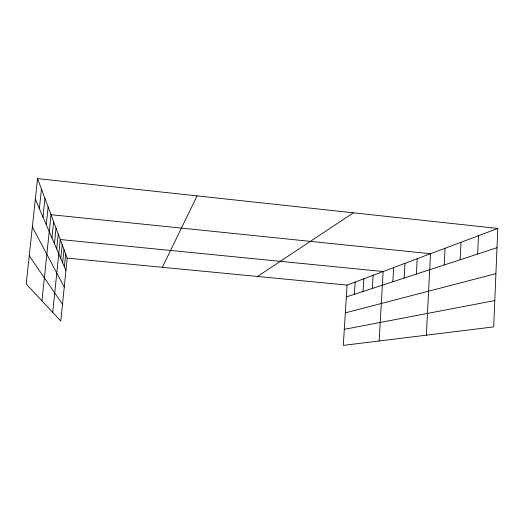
<?xml version="1.0" encoding="UTF-8"?>
<svg xmlns="http://www.w3.org/2000/svg" width="524" height="524" viewBox="0 0 524 524"><rect width="100%" height="100%" fill="white"/><g stroke="black" fill="none" stroke-linecap="round" stroke-linejoin="round"><path stroke-width="0.79" d="M497.8 228.444L493.693 326.897L343.299 345.388L347.071 285.089L497.8 228.444L37.545 178.612L26.2 284.041L60.791 320.983L67.216 258.136L37.545 178.612M477.646 254.048L478.458 235.708M460.138 259.766L460.956 242.285M444.228 264.967L445.046 248.265M426.359 335.177L430.518 253.727L51.005 214.696L41.946 300.855M416.384 274.059L417.196 258.732M404.135 278.061L404.941 263.343M392.83 281.755L393.629 267.594M379.147 340.98L383.149 271.53L60.273 239.527L52.734 312.376M372.361 288.442L373.134 275.297M354.407 294.311L355.161 282.05M363.066 291.482L363.833 278.788M60.791 258.483L62.212 244.721M62.638 262.786L64 249.522M64.354 266.781L65.67 253.983M51.941 237.889L53.631 221.724M54.417 243.653L56.035 228.163M56.697 248.952L58.236 234.071M42.988 217.067L44.959 198.491M46.263 224.685L48.129 206.987M39.366 208.631L41.455 189.085M162.361 267.299L197.096 195.884M257.467 276.462L353.392 212.809M346.325 296.951L496.994 247.721M345.336 312.861L495.914 273.652M344.301 329.327L494.794 300.573M67.216 258.136L347.071 285.089M29.233 255.83L62.5 304.241M32.337 227.003L64.255 287.073M35.324 199.244L65.952 270.495"/></g></svg>
